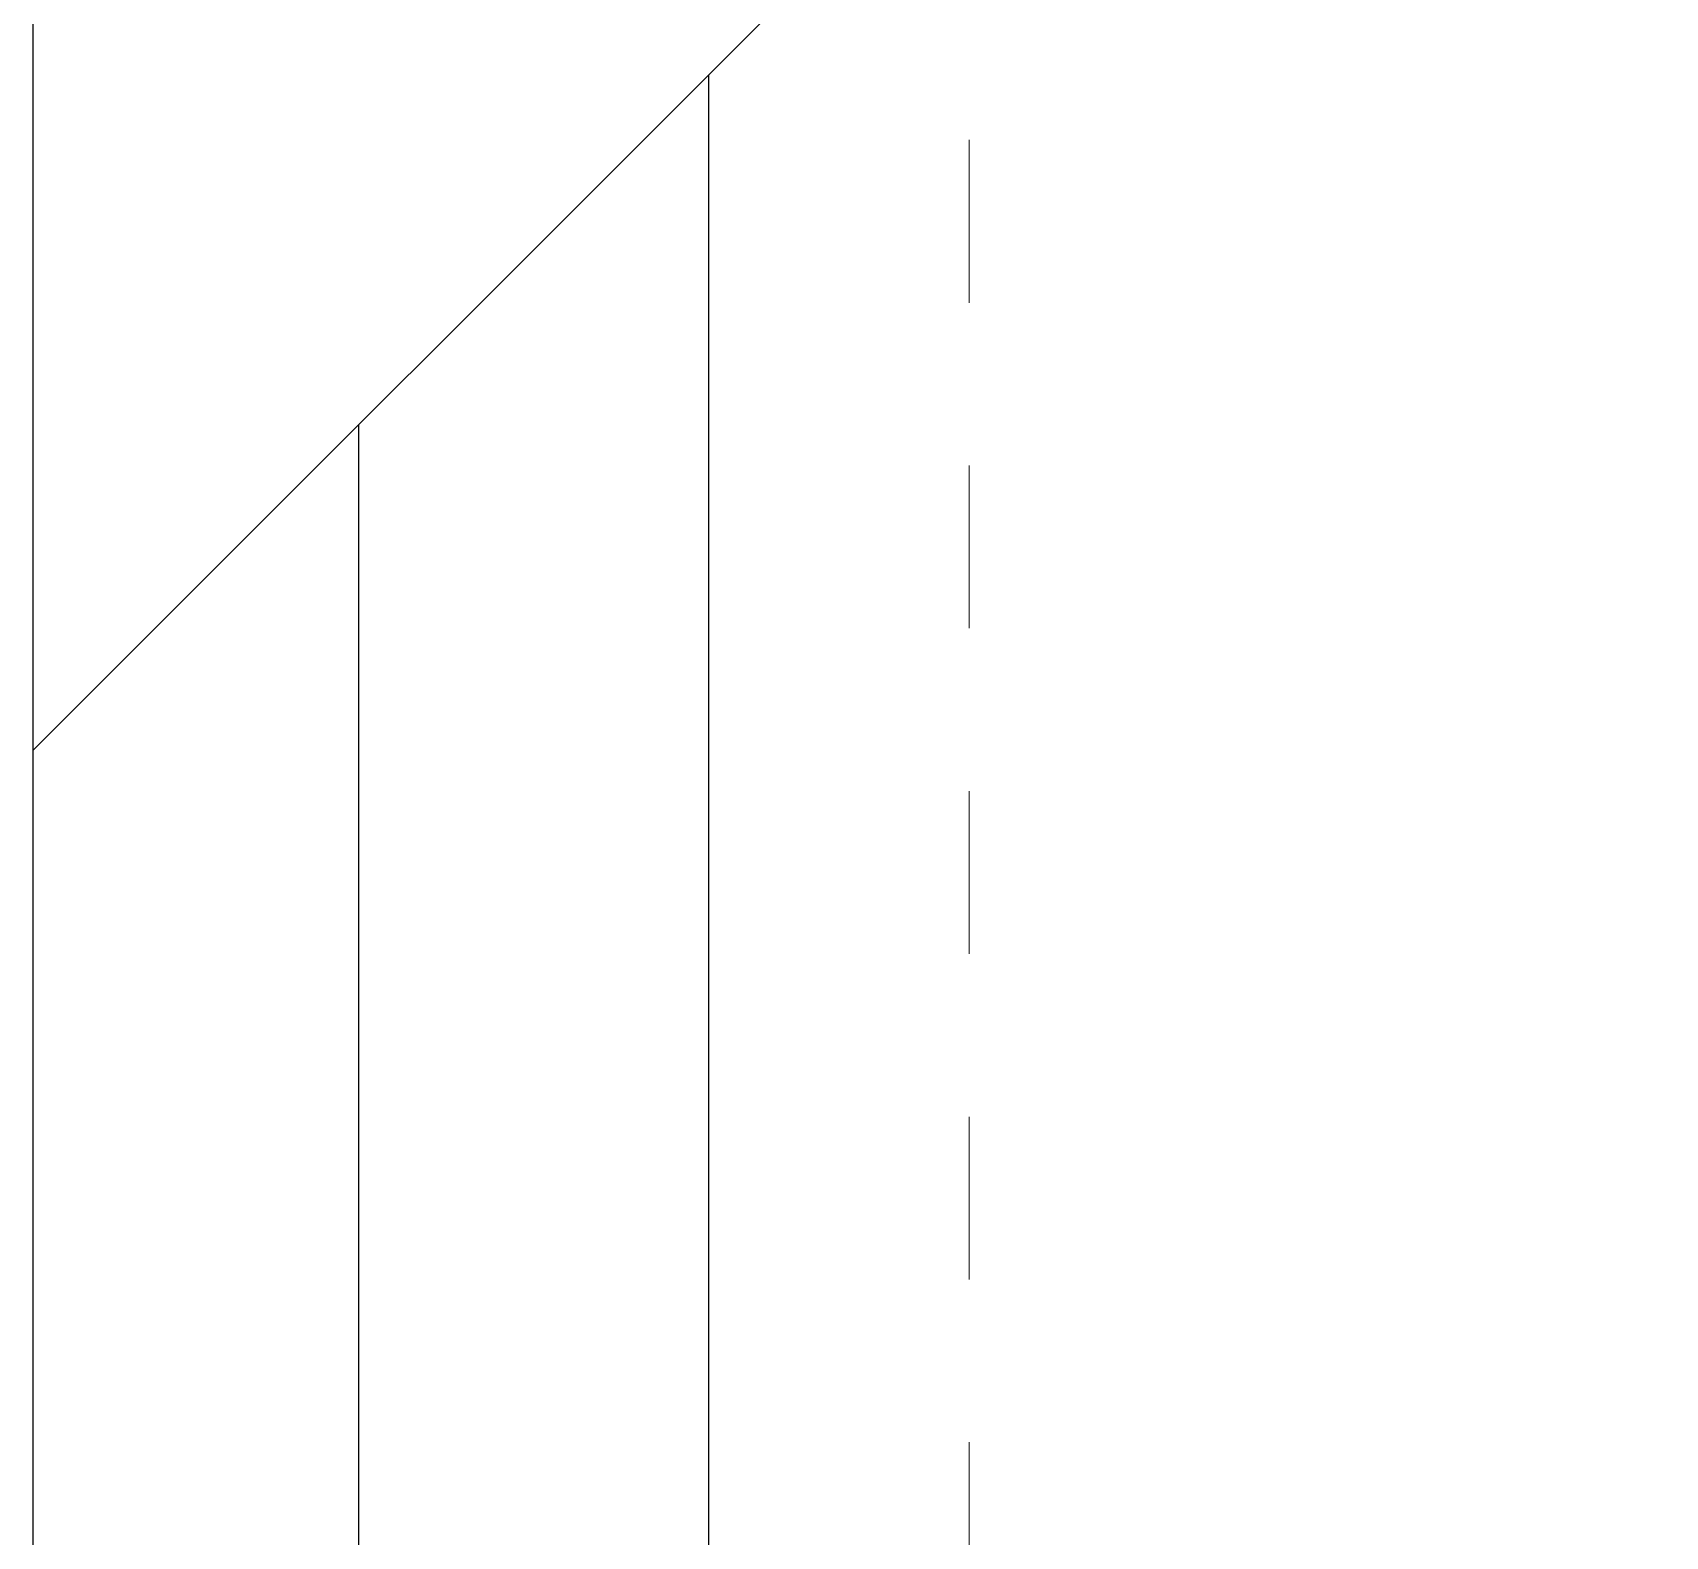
# Model space of a CAD drawing. Header units: inches. Extents: x -81.3 to -8.2, y 163 to 241.3.
# Drawn here: x -46.036 to -45.034, y 206.46 to 207.384 of the extents above; entities that cross this region are included whole.
import ezdxf

# ---------------------------------------------------------------- set-up
doc = ezdxf.new("R2010")
doc.units = ezdxf.units.IN
doc.header["$MEASUREMENT"] = 0
doc.linetypes.add('DASHED2', pattern=[0.375, 0.25, -0.125])
doc.layers.add('A2 Hatch', color=8, linetype='Continuous', lineweight=9)

msp = doc.modelspace()

# ---------------------------------------------------------------- linework, layer by layer
at = {"color": 1}
for p, q in [((-46.0363, 218.2715), (-46.0363, 205.7715)), ((-45.6213, 207.3579), (-45.6213, 205.7715)), ((-45.8363, 207.1429), (-45.8363, 205.7715))]:
    msp.add_line(p, q, dxfattribs=at)
at = {"ltscale": 0.15}
msp.add_line((-44.0363, 208.9429), (-46.0363, 206.9429), dxfattribs=at)
at = {"layer": 'A2 Hatch', "linetype": 'DASHED2', "ltscale": 0.15}
msp.add_line((-45.4613, 207.5179), (-45.4613, 205.7715), dxfattribs=at)

doc.saveas('drawing.dxf')
